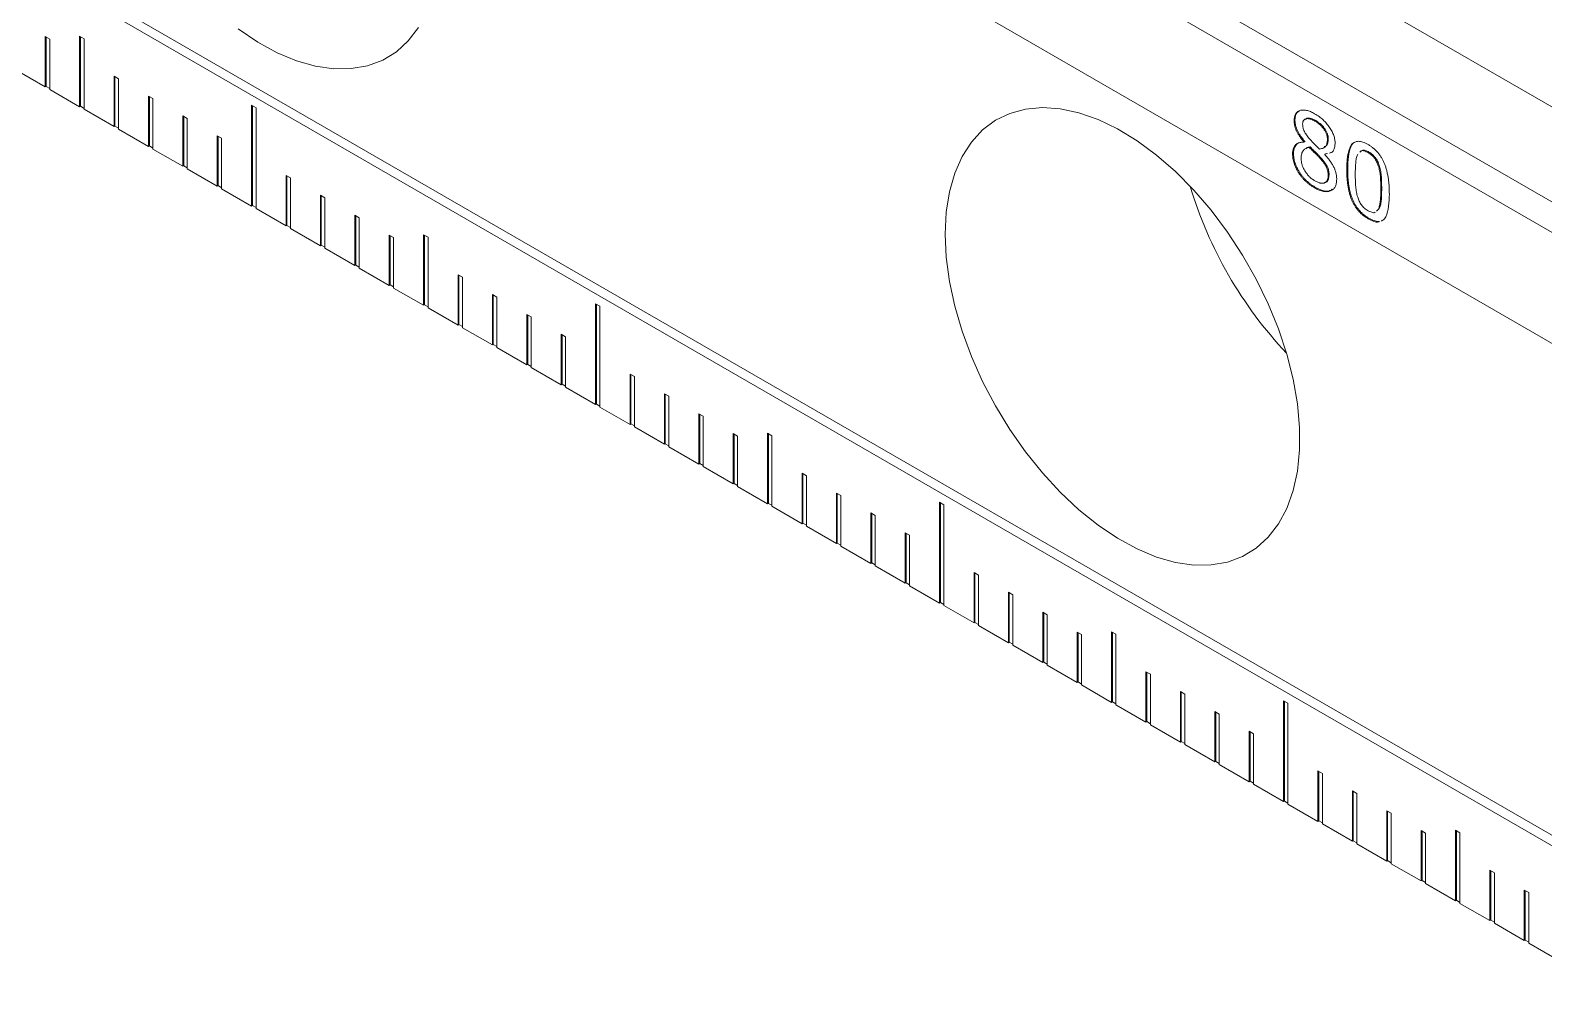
# Model space of a CAD drawing. Header units: millimetres. Extents: x 2 to 278, y 1 to 215.
# Drawn here: x 214.22 to 234.97, y 169.19 to 182.34 of the extents above; entities that cross this region are included whole.
import ezdxf

# ---------------------------------------------------------------- set-up
doc = ezdxf.new("R2010")
doc.units = ezdxf.units.MM

msp = doc.modelspace()

# ---------------------------------------------------------------- linework, layer by layer
at = {"color": 7, "linetype": 'Continuous', "lineweight": 0}
for p, q in [((194.077, 203.654), (264.788, 162.834)), ((193.718, 203.447), (264.429, 162.626)), ((196.711, 203.437), (267.422, 162.616)), ((193.718, 201.926), (264.429, 161.105)), ((193.718, 195.04), (264.429, 154.22)), ((193.838, 195.109), (264.548, 154.289)), ((214.43, 182.254), (214.49, 182.219)), ((214.43, 181.562), (214.43, 182.254)), ((214.442, 181.569), (214.442, 182.247)), ((214.49, 181.528), (214.49, 182.219)), ((214.901, 182.258), (214.961, 182.223)), ((214.901, 181.29), (214.901, 182.258)), ((214.913, 181.297), (214.913, 182.251)), ((214.961, 181.256), (214.961, 182.223)), ((214.018, 181.8), (214.43, 181.562)), ((215.373, 181.709), (215.433, 181.675)), ((215.373, 181.018), (215.373, 181.709)), ((215.385, 181.025), (215.385, 181.702)), ((214.442, 181.569), (214.43, 181.562)), ((214.442, 181.569), (214.49, 181.542)), ((214.49, 181.528), (214.901, 181.29)), ((215.433, 180.983), (215.433, 181.675)), ((214.913, 181.297), (214.901, 181.29)), ((214.913, 181.297), (214.961, 181.269)), ((215.844, 181.437), (215.904, 181.403)), ((215.844, 180.746), (215.844, 181.437)), ((215.856, 180.753), (215.856, 181.43)), ((215.904, 180.711), (215.904, 181.403)), ((217.258, 181.312), (217.318, 181.278)), ((217.258, 179.929), (217.258, 181.312)), ((217.27, 179.936), (217.27, 181.305)), ((214.961, 181.256), (215.373, 181.018)), ((216.316, 181.165), (216.375, 181.131)), ((216.316, 180.474), (216.316, 181.165)), ((216.327, 180.481), (216.327, 181.158)), ((216.375, 180.439), (216.375, 181.131)), ((217.318, 179.895), (217.318, 181.278)), ((231.545, 181.101), (231.557, 181.108)), ((231.842, 181.102), (231.83, 181.095)), ((215.385, 181.025), (215.373, 181.018)), ((215.385, 181.025), (215.433, 180.997)), ((215.433, 180.983), (215.844, 180.746)), ((216.787, 180.893), (216.847, 180.858)), ((216.787, 180.202), (216.787, 180.893)), ((216.799, 180.209), (216.799, 180.886)), ((215.856, 180.753), (215.844, 180.746)), ((215.856, 180.753), (215.904, 180.725)), ((215.904, 180.711), (216.316, 180.474)), ((216.847, 180.167), (216.847, 180.858)), ((231.68, 180.808), (231.692, 180.815)), ((231.68, 180.804), (231.692, 180.811)), ((231.68, 180.804), (231.68, 180.808)), ((231.692, 180.811), (231.692, 180.815)), ((231.765, 180.739), (231.753, 180.732)), ((231.95, 180.727), (231.965, 180.736)), ((232.013, 180.851), (232.001, 180.844)), ((232.066, 180.668), (232.042, 180.662)), ((232.57, 180.669), (232.558, 180.662)), ((216.327, 180.481), (216.316, 180.474)), ((216.327, 180.481), (216.375, 180.453)), ((231.524, 180.643), (231.536, 180.65)), ((231.91, 180.594), (231.898, 180.587)), ((232.004, 180.649), (231.964, 180.639)), ((231.964, 180.639), (231.976, 180.646)), ((231.964, 180.639), (231.964, 180.635)), ((231.99, 180.649), (231.976, 180.646)), ((232.711, 180.487), (232.699, 180.48)), ((216.375, 180.439), (216.787, 180.202)), ((217.73, 180.349), (217.79, 180.314)), ((217.73, 179.657), (217.73, 180.349)), ((217.742, 179.664), (217.742, 180.342)), ((217.79, 179.623), (217.79, 180.314)), ((232.024, 180.359), (232.012, 180.352)), ((232.267, 180.432), (232.279, 180.439)), ((216.799, 180.209), (216.787, 180.202)), ((216.799, 180.209), (216.847, 180.181)), ((216.847, 180.167), (217.258, 179.929)), ((218.201, 180.077), (218.261, 180.042)), ((218.201, 179.385), (218.201, 180.077)), ((218.213, 179.392), (218.213, 180.07)), ((218.261, 179.351), (218.261, 180.042)), ((231.826, 180.178), (231.838, 180.185)), ((232.745, 180.171), (232.733, 180.164)), ((217.27, 179.936), (217.258, 179.929)), ((217.27, 179.936), (217.318, 179.909)), ((217.318, 179.895), (217.73, 179.657)), ((232.673, 179.861), (232.7, 179.887)), ((232.685, 179.868), (232.712, 179.894)), ((232.712, 179.894), (232.7, 179.887)), ((217.742, 179.664), (217.73, 179.657)), ((217.742, 179.664), (217.79, 179.637)), ((218.673, 179.804), (218.732, 179.77)), ((218.673, 179.113), (218.673, 179.804)), ((218.684, 179.12), (218.684, 179.798)), ((218.732, 179.079), (218.732, 179.77)), ((232.558, 179.756), (232.57, 179.763)), ((232.771, 179.74), (232.749, 179.732)), ((217.79, 179.623), (218.201, 179.385)), ((219.144, 179.532), (219.204, 179.498)), ((219.144, 178.841), (219.144, 179.532)), ((219.156, 178.848), (219.156, 179.525)), ((219.204, 178.806), (219.204, 179.498)), ((219.615, 179.537), (219.675, 179.502)), ((219.615, 178.569), (219.615, 179.537)), ((219.627, 178.576), (219.627, 179.53)), ((219.675, 178.534), (219.675, 179.502)), ((218.213, 179.392), (218.201, 179.385)), ((218.213, 179.392), (218.261, 179.364)), ((218.261, 179.351), (218.673, 179.113)), ((218.684, 179.12), (218.673, 179.113)), ((218.684, 179.12), (218.732, 179.092)), ((218.732, 179.079), (219.144, 178.841)), ((219.156, 178.848), (219.144, 178.841)), ((219.156, 178.848), (219.204, 178.82)), ((219.204, 178.806), (219.615, 178.569)), ((220.087, 178.988), (220.147, 178.953)), ((220.087, 178.297), (220.087, 178.988)), ((220.099, 178.304), (220.099, 178.981)), ((220.147, 178.262), (220.147, 178.953)), ((220.558, 178.716), (220.618, 178.681)), ((220.558, 178.025), (220.558, 178.716)), ((220.57, 178.031), (220.57, 178.709)), ((220.618, 177.99), (220.618, 178.681)), ((221.972, 178.591), (222.032, 178.556)), ((221.972, 177.208), (221.972, 178.591)), ((219.627, 178.576), (219.615, 178.569)), ((219.627, 178.576), (219.675, 178.548)), ((219.675, 178.534), (220.087, 178.297)), ((221.03, 178.444), (221.089, 178.409)), ((221.03, 177.752), (221.03, 178.444)), ((221.042, 177.759), (221.042, 178.437)), ((221.089, 177.718), (221.089, 178.409)), ((221.984, 177.215), (221.984, 178.584)), ((222.032, 177.174), (222.032, 178.556)), ((220.099, 178.304), (220.087, 178.297)), ((220.099, 178.304), (220.147, 178.276)), ((220.147, 178.262), (220.558, 178.025)), ((220.57, 178.031), (220.558, 178.025)), ((220.57, 178.031), (220.618, 178.004)), ((220.618, 177.99), (221.03, 177.752)), ((221.501, 178.172), (221.561, 178.137)), ((221.501, 177.48), (221.501, 178.172)), ((221.513, 177.487), (221.513, 178.165)), ((221.561, 177.446), (221.561, 178.137)), ((221.042, 177.759), (221.03, 177.752)), ((221.042, 177.759), (221.089, 177.732)), ((221.089, 177.718), (221.501, 177.48)), ((222.444, 177.627), (222.504, 177.593)), ((222.444, 176.936), (222.444, 177.627)), ((222.456, 176.943), (222.456, 177.62)), ((222.504, 176.901), (222.504, 177.593)), ((221.513, 177.487), (221.501, 177.48)), ((221.513, 177.487), (221.561, 177.46)), ((221.561, 177.446), (221.972, 177.208)), ((222.915, 177.355), (222.975, 177.321)), ((222.915, 176.664), (222.915, 177.355)), ((222.927, 176.671), (222.927, 177.348)), ((221.984, 177.215), (221.972, 177.208)), ((221.984, 177.215), (222.032, 177.187)), ((222.032, 177.174), (222.444, 176.936)), ((222.975, 176.629), (222.975, 177.321)), ((222.456, 176.943), (222.444, 176.936)), ((222.456, 176.943), (222.504, 176.915)), ((223.387, 177.083), (223.446, 177.049)), ((223.387, 176.392), (223.387, 177.083)), ((223.399, 176.399), (223.399, 177.076)), ((223.446, 176.357), (223.446, 177.049)), ((222.504, 176.901), (222.915, 176.664)), ((223.858, 176.811), (223.918, 176.776)), ((223.858, 176.12), (223.858, 176.811)), ((223.87, 176.127), (223.87, 176.804)), ((223.918, 176.085), (223.918, 176.776)), ((224.329, 176.815), (224.389, 176.781)), ((224.329, 175.847), (224.329, 176.815)), ((224.341, 175.854), (224.341, 176.808)), ((224.389, 175.813), (224.389, 176.781)), ((222.927, 176.671), (222.915, 176.664)), ((222.927, 176.671), (222.975, 176.643)), ((222.975, 176.629), (223.387, 176.392)), ((223.399, 176.399), (223.387, 176.392)), ((223.399, 176.399), (223.446, 176.371)), ((223.446, 176.357), (223.858, 176.12)), ((223.87, 176.127), (223.858, 176.12)), ((223.87, 176.127), (223.918, 176.099)), ((224.801, 176.267), (224.861, 176.232)), ((224.801, 175.575), (224.801, 176.267)), ((224.813, 175.582), (224.813, 176.26)), ((224.861, 175.541), (224.861, 176.232)), ((223.918, 176.085), (224.329, 175.847)), ((225.272, 175.995), (225.332, 175.96)), ((225.272, 175.303), (225.272, 175.995)), ((225.284, 175.31), (225.284, 175.988)), ((225.332, 175.269), (225.332, 175.96)), ((224.341, 175.854), (224.329, 175.847)), ((224.341, 175.854), (224.389, 175.827)), ((224.389, 175.813), (224.801, 175.575)), ((225.744, 175.722), (225.803, 175.688)), ((225.744, 175.031), (225.744, 175.722)), ((225.756, 175.038), (225.756, 175.715)), ((225.803, 174.996), (225.803, 175.688)), ((226.686, 175.869), (226.746, 175.835)), ((226.686, 174.487), (226.686, 175.869)), ((226.698, 174.494), (226.698, 175.863)), ((226.746, 174.452), (226.746, 175.835)), ((224.813, 175.582), (224.801, 175.575)), ((224.813, 175.582), (224.861, 175.555)), ((224.861, 175.541), (225.272, 175.303)), ((225.284, 175.31), (225.272, 175.303)), ((225.284, 175.31), (225.332, 175.282)), ((225.332, 175.269), (225.744, 175.031)), ((226.215, 175.45), (226.275, 175.416)), ((226.215, 174.759), (226.215, 175.45)), ((226.227, 174.766), (226.227, 175.443)), ((226.275, 174.724), (226.275, 175.416)), ((225.756, 175.038), (225.744, 175.031)), ((225.756, 175.038), (225.803, 175.01)), ((225.803, 174.996), (226.215, 174.759)), ((227.158, 174.906), (227.218, 174.871)), ((227.158, 174.215), (227.158, 174.906)), ((227.17, 174.222), (227.17, 174.899)), ((227.218, 174.18), (227.218, 174.871)), ((226.227, 174.766), (226.215, 174.759)), ((226.227, 174.766), (226.275, 174.738)), ((226.275, 174.724), (226.686, 174.487)), ((226.698, 174.494), (226.686, 174.487)), ((226.698, 174.494), (226.746, 174.466)), ((226.746, 174.452), (227.158, 174.215)), ((227.629, 174.634), (227.689, 174.599)), ((227.629, 173.943), (227.629, 174.634)), ((227.641, 173.949), (227.641, 174.627)), ((227.689, 173.908), (227.689, 174.599)), ((228.101, 174.362), (228.16, 174.327)), ((228.101, 173.67), (228.101, 174.362)), ((228.113, 173.677), (228.113, 174.355)), ((228.16, 173.636), (228.16, 174.327)), ((227.17, 174.222), (227.158, 174.215)), ((227.17, 174.222), (227.218, 174.194)), ((227.218, 174.18), (227.629, 173.943)), ((228.572, 174.09), (228.632, 174.055)), ((228.572, 173.398), (228.572, 174.09)), ((228.584, 173.405), (228.584, 174.083)), ((228.632, 173.364), (228.632, 174.055)), ((229.043, 174.094), (229.103, 174.059)), ((229.043, 173.126), (229.043, 174.094)), ((229.055, 173.133), (229.055, 174.087)), ((229.103, 173.092), (229.103, 174.059)), ((227.641, 173.949), (227.629, 173.943)), ((227.641, 173.949), (227.689, 173.922)), ((227.689, 173.908), (228.101, 173.67)), ((228.113, 173.677), (228.101, 173.67)), ((228.113, 173.677), (228.16, 173.65)), ((228.16, 173.636), (228.572, 173.398)), ((228.584, 173.405), (228.572, 173.398)), ((228.584, 173.405), (228.632, 173.377)), ((229.515, 173.545), (229.575, 173.511)), ((229.515, 172.854), (229.515, 173.545)), ((229.527, 172.861), (229.527, 173.538)), ((229.575, 172.819), (229.575, 173.511)), ((228.632, 173.364), (229.043, 173.126)), ((229.986, 173.273), (230.046, 173.239)), ((229.986, 172.582), (229.986, 173.273)), ((229.998, 172.589), (229.998, 173.266)), ((230.046, 172.547), (230.046, 173.239)), ((229.055, 173.133), (229.043, 173.126)), ((229.055, 173.133), (229.103, 173.105)), ((229.103, 173.092), (229.515, 172.854)), ((230.458, 173.001), (230.518, 172.966)), ((230.458, 172.31), (230.458, 173.001)), ((230.47, 172.317), (230.47, 172.994)), ((231.4, 173.148), (231.46, 173.114)), ((231.4, 171.765), (231.4, 173.148)), ((231.412, 171.772), (231.412, 173.141)), ((231.46, 171.731), (231.46, 173.114)), ((229.527, 172.861), (229.515, 172.854)), ((229.527, 172.861), (229.575, 172.833)), ((229.575, 172.819), (229.986, 172.582)), ((230.518, 172.275), (230.518, 172.966)), ((229.998, 172.589), (229.986, 172.582)), ((229.998, 172.589), (230.046, 172.561)), ((230.929, 172.729), (230.989, 172.694)), ((230.929, 172.038), (230.929, 172.729)), ((230.941, 172.044), (230.941, 172.722)), ((230.989, 172.003), (230.989, 172.694)), ((230.046, 172.547), (230.458, 172.31)), ((230.47, 172.317), (230.458, 172.31)), ((230.47, 172.317), (230.518, 172.289)), ((230.518, 172.275), (230.929, 172.038)), ((231.872, 172.185), (231.932, 172.15)), ((231.872, 171.493), (231.872, 172.185)), ((231.884, 171.5), (231.884, 172.178)), ((230.941, 172.044), (230.929, 172.038)), ((230.941, 172.044), (230.989, 172.017)), ((230.989, 172.003), (231.4, 171.765)), ((231.932, 171.459), (231.932, 172.15)), ((231.412, 171.772), (231.4, 171.765)), ((231.412, 171.772), (231.46, 171.745)), ((232.343, 171.912), (232.403, 171.878)), ((232.343, 171.221), (232.343, 171.912)), ((232.355, 171.228), (232.355, 171.906)), ((232.403, 171.187), (232.403, 171.878)), ((231.46, 171.731), (231.872, 171.493)), ((232.815, 171.64), (232.875, 171.606)), ((232.815, 170.949), (232.815, 171.64)), ((232.827, 170.956), (232.827, 171.633)), ((232.875, 170.914), (232.875, 171.606)), ((231.884, 171.5), (231.872, 171.493)), ((231.884, 171.5), (231.932, 171.473)), ((231.932, 171.459), (232.343, 171.221)), ((233.286, 171.368), (233.346, 171.334)), ((233.286, 170.677), (233.286, 171.368)), ((233.298, 170.684), (233.298, 171.361)), ((233.346, 170.642), (233.346, 171.334)), ((233.757, 171.373), (233.817, 171.338)), ((233.757, 170.405), (233.757, 171.373)), ((233.769, 170.412), (233.769, 171.366)), ((233.817, 170.37), (233.817, 171.338)), ((232.355, 171.228), (232.343, 171.221)), ((232.355, 171.228), (232.403, 171.2)), ((232.403, 171.187), (232.815, 170.949)), ((232.827, 170.956), (232.815, 170.949)), ((232.827, 170.956), (232.875, 170.928)), ((232.875, 170.914), (233.286, 170.677)), ((234.229, 170.824), (234.289, 170.789)), ((234.229, 170.133), (234.229, 170.824)), ((234.241, 170.14), (234.241, 170.817)), ((234.289, 170.098), (234.289, 170.789)), ((233.298, 170.684), (233.286, 170.677)), ((233.298, 170.684), (233.346, 170.656)), ((233.346, 170.642), (233.757, 170.405)), ((234.7, 170.552), (234.76, 170.517)), ((234.7, 169.86), (234.7, 170.552)), ((234.712, 169.867), (234.712, 170.545)), ((234.76, 169.826), (234.76, 170.517)), ((233.769, 170.412), (233.757, 170.405)), ((233.769, 170.412), (233.817, 170.384)), ((233.817, 170.37), (234.229, 170.133)), ((234.241, 170.14), (234.229, 170.133)), ((234.241, 170.14), (234.289, 170.112)), ((234.289, 170.098), (234.7, 169.86)), ((234.712, 169.867), (234.7, 169.86)), ((234.712, 169.867), (234.76, 169.84)), ((234.76, 169.826), (235.172, 169.588))]:
    msp.add_line(p, q, dxfattribs=at)
at = {"color": 7, "linetype": 'Continuous', "lineweight": 0, "flags": 128}
for points in [[(217.074, 182.358), (217.341, 182.178), (217.609, 182.032), (217.874, 181.921), (218.134, 181.847), (218.384, 181.811), (218.623, 181.813), (218.848, 181.852), (219.054, 181.93), (219.241, 182.044), (219.405, 182.193), (219.546, 182.375)], [(226.762, 179.545), (226.777, 179.228), (226.821, 178.897), (226.894, 178.558), (226.995, 178.213), (227.122, 177.867), (227.275, 177.525), (227.451, 177.19), (227.648, 176.867), (227.864, 176.559), (228.096, 176.271), (228.341, 176.005), (228.596, 175.765), (228.859, 175.554), (229.126, 175.375), (229.394, 175.229), (229.659, 175.118), (229.919, 175.044), (230.169, 175.008), (230.408, 175.009), (230.633, 175.049), (230.839, 175.126), (231.026, 175.24), (231.191, 175.389), (231.331, 175.572), (231.445, 175.785), (231.532, 176.028), (231.591, 176.296), (231.62, 176.586), (231.62, 176.895), (231.591, 177.22), (231.532, 177.555), (231.445, 177.898), (231.331, 178.244), (231.191, 178.588), (231.026, 178.927), (230.839, 179.256), (230.633, 179.572), (230.408, 179.871), (230.169, 180.149), (229.919, 180.402), (229.659, 180.628), (229.394, 180.823), (229.126, 180.986), (228.859, 181.115), (228.596, 181.207), (228.341, 181.262), (228.096, 181.28), (227.864, 181.259), (227.648, 181.2), (227.451, 181.105), (227.275, 180.973), (227.122, 180.807), (226.995, 180.609), (226.894, 180.38), (226.821, 180.125), (226.777, 179.845), (226.762, 179.545)]]:
    msp.add_lwpolyline(points, dxfattribs=at)
at = {"color": 7, "linetype": 'Continuous', "lineweight": 0}
msp.add_arc((235.643, 181.865), 5.769, 196.7429, 223.2517, dxfattribs=at)
for points, knots in [([(231.545, 181.101), (231.545, 181.11), (231.546, 181.128), (231.55, 181.151), (231.556, 181.173), (231.565, 181.191), (231.576, 181.207), (231.59, 181.22), (231.606, 181.231), (231.624, 181.239), (231.645, 181.245), (231.667, 181.246), (231.69, 181.246), (231.715, 181.242), (231.741, 181.235), (231.768, 181.225), (231.797, 181.212), (231.816, 181.201), (231.826, 181.195)], [0, 0, 0, 0, 0.0582004, 0.1150598, 0.170381, 0.2256087, 0.2815881, 0.3385536, 0.3979052, 0.4596959, 0.5233121, 0.5867614, 0.6510247, 0.7162954, 0.7833728, 0.8530037, 0.9248078, 1, 1, 1, 1]), ([(231.68, 180.808), (231.669, 180.821), (231.649, 180.846), (231.621, 180.885), (231.597, 180.922), (231.581, 180.952), (231.57, 180.976), (231.564, 180.993), (231.558, 181.011), (231.553, 181.029), (231.55, 181.047), (231.547, 181.065), (231.545, 181.083), (231.545, 181.095), (231.545, 181.101)], [0, 0, 0, 0, 0.151817, 0.290179, 0.416479, 0.53214, 0.587606, 0.642835, 0.698644, 0.75481, 0.813659, 0.87361, 0.935584, 1, 1, 1, 1]), ([(231.557, 181.108), (231.561, 181.151), (231.567, 181.211), (231.608, 181.225), (231.62, 181.228)], [0, 0, 0, 0, 0.716814, 1, 1, 1, 1]), ([(231.692, 180.815), (231.681, 180.828), (231.661, 180.853), (231.633, 180.892), (231.609, 180.929), (231.593, 180.959), (231.582, 180.983), (231.576, 181), (231.57, 181.018), (231.565, 181.036), (231.562, 181.054), (231.559, 181.072), (231.557, 181.09), (231.557, 181.102), (231.557, 181.108)], [0, 0, 0, 0, 0.151817, 0.290179, 0.416479, 0.53214, 0.587606, 0.642835, 0.698644, 0.75481, 0.813659, 0.87361, 0.935584, 1, 1, 1, 1]), ([(231.83, 181.095), (231.824, 181.099), (231.812, 181.105), (231.795, 181.113), (231.778, 181.119), (231.763, 181.124), (231.748, 181.127), (231.734, 181.129), (231.721, 181.128), (231.709, 181.126), (231.698, 181.123), (231.688, 181.117), (231.68, 181.11), (231.674, 181.101), (231.668, 181.09), (231.665, 181.078), (231.662, 181.064), (231.662, 181.053), (231.662, 181.048)], [0, 0, 0, 0, 0.077126, 0.150321, 0.221252, 0.289536, 0.354854, 0.419218, 0.481546, 0.543933, 0.604357, 0.661875, 0.717771, 0.772963, 0.827112, 0.883075, 0.940519, 1, 1, 1, 1]), ([(231.842, 181.102), (231.82, 181.113), (231.777, 181.134), (231.724, 181.141), (231.705, 181.123), (231.699, 181.117)], [0, 0, 0, 0, 0.407239, 0.813081, 1, 1, 1, 1]), ([(231.826, 181.195), (231.837, 181.189), (231.857, 181.177), (231.887, 181.156), (231.915, 181.135), (231.941, 181.112), (231.966, 181.088), (231.989, 181.062), (232.011, 181.036), (232.031, 181.008), (232.049, 180.979), (232.065, 180.951), (232.078, 180.923), (232.089, 180.895), (232.097, 180.867), (232.103, 180.839), (232.107, 180.812), (232.107, 180.794), (232.107, 180.785)], [0, 0, 0, 0, 0.078814, 0.154153, 0.225931, 0.294629, 0.360754, 0.42491, 0.487588, 0.549448, 0.609441, 0.667253, 0.723232, 0.777855, 0.831939, 0.886444, 0.942103, 1, 1, 1, 1]), ([(232.001, 180.844), (232.001, 180.85), (232.001, 180.861), (231.999, 180.878), (231.995, 180.896), (231.99, 180.913), (231.983, 180.931), (231.974, 180.948), (231.964, 180.966), (231.953, 180.983), (231.941, 181), (231.927, 181.016), (231.913, 181.031), (231.898, 181.046), (231.882, 181.059), (231.865, 181.072), (231.848, 181.084), (231.836, 181.092), (231.83, 181.095)], [0, 0, 0, 0, 0.060314, 0.118479, 0.175439, 0.230608, 0.28612, 0.34278, 0.401329, 0.461609, 0.52329, 0.586367, 0.649803, 0.71472, 0.782433, 0.851844, 0.9247, 1, 1, 1, 1]), ([(232.013, 180.851), (232.013, 180.857), (232.013, 180.868), (232.011, 180.885), (232.007, 180.903), (232.002, 180.92), (231.995, 180.938), (231.986, 180.955), (231.976, 180.973), (231.965, 180.99), (231.953, 181.007), (231.939, 181.023), (231.925, 181.038), (231.91, 181.053), (231.894, 181.066), (231.877, 181.079), (231.86, 181.091), (231.848, 181.098), (231.842, 181.102)], [0, 0, 0, 0, 0.060314, 0.118479, 0.175439, 0.230608, 0.28612, 0.34278, 0.401329, 0.461609, 0.52329, 0.586367, 0.649803, 0.71472, 0.782433, 0.851844, 0.9247, 1, 1, 1, 1]), ([(231.662, 181.048), (231.662, 181.04), (231.663, 181.025), (231.667, 181.001), (231.674, 180.977), (231.685, 180.953), (231.698, 180.929), (231.714, 180.904), (231.733, 180.878), (231.748, 180.861), (231.755, 180.852)], [0, 0, 0, 0, 0.120059, 0.234729, 0.346094, 0.458927, 0.578147, 0.707005, 0.846568, 1, 1, 1, 1]), ([(231.524, 180.643), (231.524, 180.65), (231.524, 180.663), (231.526, 180.682), (231.53, 180.699), (231.534, 180.715), (231.54, 180.73), (231.547, 180.743), (231.555, 180.756), (231.565, 180.767), (231.576, 180.777), (231.587, 180.785), (231.6, 180.792), (231.614, 180.797), (231.629, 180.801), (231.645, 180.804), (231.662, 180.805), (231.674, 180.804), (231.68, 180.804)], [0, 0, 0, 0, 0.060772, 0.120677, 0.180226, 0.239019, 0.297387, 0.356686, 0.416804, 0.477859, 0.539878, 0.6019, 0.664681, 0.728905, 0.794074, 0.860489, 0.929228, 1, 1, 1, 1]), ([(231.536, 180.65), (231.538, 180.68), (231.543, 180.739), (231.575, 180.77), (231.591, 180.786)], [0, 0, 0, 0, 0.5011939, 1, 1, 1, 1]), ([(231.753, 180.732), (231.745, 180.731), (231.728, 180.729), (231.707, 180.721), (231.687, 180.709), (231.671, 180.693), (231.657, 180.673), (231.648, 180.648), (231.642, 180.619), (231.641, 180.597), (231.641, 180.586)], [0, 0, 0, 0, 0.1261848, 0.2503972, 0.3729096, 0.4973383, 0.6216994, 0.7450691, 0.8699685, 1, 1, 1, 1]), ([(231.765, 180.739), (231.746, 180.737), (231.723, 180.735), (231.707, 180.719), (231.704, 180.716)], [0, 0, 0, 0, 0.788585, 1, 1, 1, 1]), ([(231.898, 180.587), (231.888, 180.597), (231.869, 180.618), (231.843, 180.644), (231.82, 180.666), (231.8, 180.685), (231.777, 180.708), (231.761, 180.724), (231.753, 180.732)], [0, 0, 0, 0, 0.199283, 0.411992, 0.53087, 0.66844, 0.825372, 1, 1, 1, 1]), ([(231.755, 180.852), (231.759, 180.848), (231.767, 180.839), (231.782, 180.823), (231.798, 180.806), (231.823, 180.78), (231.854, 180.747), (231.881, 180.723), (231.893, 180.711)], [0, 0, 0, 0, 0.087497, 0.190072, 0.310253, 0.447022, 0.730331, 1, 1, 1, 1]), ([(231.91, 180.594), (231.9, 180.604), (231.881, 180.625), (231.855, 180.651), (231.832, 180.673), (231.812, 180.692), (231.789, 180.715), (231.773, 180.731), (231.765, 180.739)], [0, 0, 0, 0, 0.199283, 0.411992, 0.53087, 0.66844, 0.825372, 1, 1, 1, 1]), ([(231.893, 180.711), (231.903, 180.713), (231.921, 180.715), (231.945, 180.724), (231.964, 180.735), (231.978, 180.75), (231.989, 180.769), (231.996, 180.79), (232.001, 180.816), (232.001, 180.834), (232.001, 180.844)], [0, 0, 0, 0, 0.159857, 0.302952, 0.430897, 0.54542, 0.654688, 0.765385, 0.879977, 1, 1, 1, 1]), ([(231.959, 180.744), (231.971, 180.748), (232.008, 180.76), (232.011, 180.814), (232.013, 180.851)], [0, 0, 0, 0, 0.325137, 1, 1, 1, 1]), ([(232.107, 180.785), (232.104, 180.76), (232.097, 180.709), (232.068, 180.662), (232.039, 180.657), (232.03, 180.656)], [0, 0, 0, 0, 0.4101503, 0.8211267, 1, 1, 1, 1]), ([(232.267, 180.432), (232.267, 180.453), (232.267, 180.493), (232.271, 180.55), (232.276, 180.602), (232.284, 180.647), (232.294, 180.688), (232.306, 180.723), (232.32, 180.752), (232.337, 180.776), (232.356, 180.795), (232.377, 180.808), (232.401, 180.815), (232.428, 180.818), (232.457, 180.814), (232.489, 180.806), (232.523, 180.792), (232.546, 180.779), (232.558, 180.773)], [0, 0, 0, 0, 0.090625, 0.17535, 0.254088, 0.327393, 0.395789, 0.459102, 0.517906, 0.573174, 0.625499, 0.676328, 0.726617, 0.777206, 0.828961, 0.882801, 0.939626, 1, 1, 1, 1]), ([(232.279, 180.439), (232.28, 180.496), (232.282, 180.611), (232.315, 180.731), (232.35, 180.794), (232.37, 180.802), (232.371, 180.802)], [0, 0, 0, 0, 0.396443, 0.791858, 0.989729, 1, 1, 1, 1]), ([(232.558, 180.662), (232.542, 180.671), (232.509, 180.687), (232.465, 180.693), (232.45, 180.675), (232.444, 180.668)], [0, 0, 0, 0, 0.378927, 0.756845, 1, 1, 1, 1]), ([(232.57, 180.669), (232.554, 180.677), (232.521, 180.694), (232.477, 180.7), (232.462, 180.682), (232.456, 180.674)], [0, 0, 0, 0, 0.378927, 0.756845, 1, 1, 1, 1]), ([(232.558, 180.773), (232.571, 180.765), (232.594, 180.751), (232.629, 180.725), (232.661, 180.697), (232.69, 180.666), (232.717, 180.633), (232.741, 180.597), (232.762, 180.558), (232.781, 180.518), (232.797, 180.474), (232.812, 180.428), (232.823, 180.379), (232.833, 180.328), (232.841, 180.274), (232.846, 180.217), (232.849, 180.157), (232.85, 180.117), (232.85, 180.096)], [0, 0, 0, 0, 0.061032, 0.118504, 0.173116, 0.225322, 0.276001, 0.32667, 0.377985, 0.430681, 0.486391, 0.54544, 0.608778, 0.67676, 0.749332, 0.827388, 0.910869, 1, 1, 1, 1]), ([(232.699, 180.48), (232.696, 180.49), (232.689, 180.509), (232.677, 180.537), (232.662, 180.563), (232.646, 180.587), (232.627, 180.609), (232.607, 180.629), (232.583, 180.647), (232.567, 180.657), (232.558, 180.662)], [0, 0, 0, 0, 0.130246, 0.252579, 0.370446, 0.485239, 0.600835, 0.723405, 0.855628, 1, 1, 1, 1]), ([(232.711, 180.487), (232.708, 180.496), (232.701, 180.516), (232.689, 180.544), (232.674, 180.57), (232.658, 180.594), (232.639, 180.616), (232.619, 180.636), (232.595, 180.654), (232.579, 180.664), (232.57, 180.669)], [0, 0, 0, 0, 0.130246, 0.252579, 0.370446, 0.485239, 0.600835, 0.723405, 0.855628, 1, 1, 1, 1]), ([(231.826, 180.178), (231.815, 180.185), (231.793, 180.198), (231.761, 180.221), (231.731, 180.244), (231.702, 180.27), (231.676, 180.297), (231.65, 180.325), (231.627, 180.355), (231.606, 180.387), (231.587, 180.419), (231.57, 180.451), (231.556, 180.484), (231.544, 180.516), (231.535, 180.548), (231.529, 180.58), (231.525, 180.612), (231.524, 180.633), (231.524, 180.643)], [0, 0, 0, 0, 0.0762361, 0.1490616, 0.2184844, 0.2850449, 0.3495319, 0.4121436, 0.4740083, 0.535269, 0.5952692, 0.6535654, 0.7103002, 0.7665363, 0.8228549, 0.8799363, 0.9387485, 1, 1, 1, 1]), ([(231.838, 180.185), (231.827, 180.192), (231.805, 180.205), (231.773, 180.227), (231.743, 180.251), (231.714, 180.277), (231.688, 180.304), (231.662, 180.332), (231.639, 180.362), (231.618, 180.394), (231.599, 180.426), (231.582, 180.458), (231.568, 180.49), (231.556, 180.523), (231.547, 180.555), (231.541, 180.587), (231.537, 180.619), (231.536, 180.64), (231.536, 180.65)], [0, 0, 0, 0, 0.0762361, 0.1490616, 0.2184844, 0.2850449, 0.3495319, 0.4121436, 0.4740083, 0.535269, 0.5952692, 0.6535654, 0.7103002, 0.7665363, 0.8228549, 0.8799363, 0.9387485, 1, 1, 1, 1]), ([(231.641, 180.586), (231.641, 180.579), (231.641, 180.565), (231.644, 180.543), (231.648, 180.52), (231.654, 180.498), (231.661, 180.476), (231.67, 180.454), (231.681, 180.432), (231.694, 180.41), (231.707, 180.389), (231.722, 180.369), (231.738, 180.35), (231.754, 180.332), (231.771, 180.316), (231.79, 180.301), (231.809, 180.287), (231.822, 180.279), (231.829, 180.275)], [0, 0, 0, 0, 0.064523, 0.127276, 0.187717, 0.247608, 0.306551, 0.365788, 0.426462, 0.488325, 0.550814, 0.612438, 0.674263, 0.736156, 0.798951, 0.863628, 0.930302, 1, 1, 1, 1]), ([(232.012, 180.352), (232.012, 180.362), (232.011, 180.38), (232.007, 180.409), (232, 180.436), (231.991, 180.458), (231.982, 180.475), (231.974, 180.489), (231.965, 180.503), (231.954, 180.518), (231.942, 180.535), (231.929, 180.552), (231.914, 180.569), (231.903, 180.581), (231.898, 180.587)], [0, 0, 0, 0, 0.124007, 0.236587, 0.341208, 0.44037, 0.491107, 0.5475, 0.608235, 0.6742, 0.74678, 0.824998, 0.909346, 1, 1, 1, 1]), ([(232.024, 180.359), (232.024, 180.369), (232.023, 180.387), (232.019, 180.416), (232.012, 180.443), (232.003, 180.465), (231.994, 180.482), (231.986, 180.496), (231.977, 180.51), (231.966, 180.525), (231.954, 180.541), (231.94, 180.558), (231.926, 180.576), (231.915, 180.588), (231.91, 180.594)], [0, 0, 0, 0, 0.124007, 0.236587, 0.341208, 0.44037, 0.491107, 0.5475, 0.608235, 0.6742, 0.74678, 0.824998, 0.909346, 1, 1, 1, 1]), ([(231.964, 180.635), (231.971, 180.628), (231.983, 180.614), (232.002, 180.593), (232.019, 180.572), (232.035, 180.551), (232.049, 180.53), (232.063, 180.509), (232.075, 180.489), (232.087, 180.468), (232.097, 180.447), (232.105, 180.426), (232.112, 180.405), (232.118, 180.384), (232.123, 180.362), (232.126, 180.341), (232.128, 180.319), (232.129, 180.304), (232.129, 180.297)], [0, 0, 0, 0, 0.074463, 0.145759, 0.214573, 0.280825, 0.344375, 0.405686, 0.465161, 0.523032, 0.580081, 0.636371, 0.693152, 0.750965, 0.810051, 0.870878, 0.93445, 1, 1, 1, 1]), ([(232.417, 180.642), (232.413, 180.635), (232.407, 180.621), (232.4, 180.595), (232.394, 180.565), (232.39, 180.53), (232.387, 180.492), (232.385, 180.452), (232.384, 180.409), (232.383, 180.38), (232.383, 180.365)], [0, 0, 0, 0, 0.092932, 0.195517, 0.308519, 0.432509, 0.565434, 0.704477, 0.849094, 1, 1, 1, 1]), ([(232.733, 180.164), (232.733, 180.18), (232.733, 180.211), (232.732, 180.256), (232.73, 180.299), (232.727, 180.339), (232.723, 180.377), (232.716, 180.413), (232.709, 180.447), (232.703, 180.469), (232.699, 180.48)], [0, 0, 0, 0, 0.159651, 0.308566, 0.446193, 0.573969, 0.692158, 0.802057, 0.904099, 1, 1, 1, 1]), ([(232.745, 180.171), (232.745, 180.187), (232.745, 180.218), (232.744, 180.263), (232.742, 180.306), (232.739, 180.346), (232.735, 180.384), (232.728, 180.42), (232.721, 180.454), (232.715, 180.476), (232.711, 180.487)], [0, 0, 0, 0, 0.159651, 0.308566, 0.446193, 0.573969, 0.692158, 0.802057, 0.904099, 1, 1, 1, 1]), ([(232.129, 180.297), (232.128, 180.287), (232.128, 180.267), (232.124, 180.239), (232.117, 180.215), (232.108, 180.193), (232.095, 180.175), (232.08, 180.159), (232.063, 180.146), (232.043, 180.136), (232.021, 180.13), (231.997, 180.126), (231.972, 180.126), (231.946, 180.13), (231.918, 180.137), (231.888, 180.147), (231.858, 180.161), (231.837, 180.172), (231.826, 180.178)], [0, 0, 0, 0, 0.060619, 0.119601, 0.176991, 0.233834, 0.291217, 0.349228, 0.40919, 0.471469, 0.534798, 0.597819, 0.661221, 0.725398, 0.790741, 0.858149, 0.92775, 1, 1, 1, 1]), ([(231.829, 180.275), (231.835, 180.271), (231.849, 180.264), (231.868, 180.255), (231.886, 180.248), (231.904, 180.244), (231.92, 180.241), (231.935, 180.241), (231.949, 180.243), (231.962, 180.247), (231.974, 180.253), (231.984, 180.261), (231.993, 180.271), (232, 180.283), (232.005, 180.297), (232.009, 180.314), (232.012, 180.332), (232.012, 180.345), (232.012, 180.352)], [0, 0, 0, 0, 0.074529, 0.145155, 0.212864, 0.27809, 0.340749, 0.401964, 0.46231, 0.521906, 0.581026, 0.638176, 0.695453, 0.753142, 0.811195, 0.871568, 0.933919, 1, 1, 1, 1]), ([(231.971, 180.256), (231.975, 180.257), (231.996, 180.258), (232.019, 180.294), (232.022, 180.337), (232.024, 180.359)], [0, 0, 0, 0, 0.092882, 0.545725, 1, 1, 1, 1]), ([(232.558, 179.756), (232.546, 179.763), (232.522, 179.777), (232.488, 179.803), (232.456, 179.831), (232.427, 179.862), (232.4, 179.895), (232.376, 179.93), (232.355, 179.968), (232.336, 180.009), (232.319, 180.052), (232.305, 180.098), (232.293, 180.147), (232.284, 180.198), (232.276, 180.253), (232.27, 180.31), (232.267, 180.37), (232.267, 180.411), (232.267, 180.432)], [0, 0, 0, 0, 0.060973, 0.118388, 0.172874, 0.22467, 0.275401, 0.32568, 0.376549, 0.428972, 0.484148, 0.542887, 0.606162, 0.674011, 0.747103, 0.82563, 0.909854, 1, 1, 1, 1]), ([(232.57, 179.763), (232.558, 179.77), (232.534, 179.784), (232.5, 179.81), (232.468, 179.838), (232.439, 179.869), (232.412, 179.902), (232.388, 179.937), (232.367, 179.975), (232.348, 180.016), (232.331, 180.059), (232.317, 180.105), (232.305, 180.153), (232.296, 180.205), (232.288, 180.26), (232.282, 180.317), (232.279, 180.377), (232.279, 180.418), (232.279, 180.439)], [0, 0, 0, 0, 0.060973, 0.118388, 0.172874, 0.22467, 0.275401, 0.32568, 0.376549, 0.428972, 0.484148, 0.542887, 0.606162, 0.674011, 0.747103, 0.82563, 0.909854, 1, 1, 1, 1]), ([(232.383, 180.365), (232.383, 180.348), (232.383, 180.317), (232.385, 180.272), (232.387, 180.23), (232.389, 180.192), (232.393, 180.156), (232.399, 180.121), (232.406, 180.087), (232.413, 180.064), (232.416, 180.053)], [0, 0, 0, 0, 0.164101, 0.31475, 0.45075, 0.57345, 0.686482, 0.794892, 0.899373, 1, 1, 1, 1]), ([(232.068, 180.161), (232.054, 180.151), (232.018, 180.125), (231.935, 180.137), (231.87, 180.169), (231.838, 180.185)], [0, 0, 0, 0, 0.246539, 0.622972, 1, 1, 1, 1]), ([(232.416, 180.053), (232.419, 180.043), (232.425, 180.023), (232.438, 179.995), (232.452, 179.969), (232.468, 179.944), (232.487, 179.921), (232.508, 179.901), (232.532, 179.882), (232.549, 179.871), (232.558, 179.866)], [0, 0, 0, 0, 0.127933, 0.248979, 0.364498, 0.478623, 0.594752, 0.717986, 0.852152, 1, 1, 1, 1]), ([(232.7, 179.887), (232.703, 179.894), (232.709, 179.909), (232.717, 179.935), (232.722, 179.964), (232.727, 179.996), (232.73, 180.032), (232.732, 180.073), (232.733, 180.117), (232.733, 180.148), (232.733, 180.164)], [0, 0, 0, 0, 0.097892, 0.201849, 0.31108, 0.427473, 0.552815, 0.689917, 0.838949, 1, 1, 1, 1]), ([(232.712, 179.894), (232.715, 179.901), (232.721, 179.916), (232.729, 179.942), (232.734, 179.971), (232.739, 180.003), (232.742, 180.039), (232.744, 180.079), (232.745, 180.123), (232.745, 180.154), (232.745, 180.171)], [0, 0, 0, 0, 0.097892, 0.201849, 0.31108, 0.427473, 0.552815, 0.689917, 0.838949, 1, 1, 1, 1]), ([(232.85, 180.096), (232.849, 180.039), (232.846, 179.924), (232.815, 179.801), (232.773, 179.736), (232.745, 179.727), (232.737, 179.725)], [0, 0, 0, 0, 0.369511, 0.738082, 0.922494, 1, 1, 1, 1]), ([(232.558, 179.866), (232.575, 179.858), (232.607, 179.842), (232.644, 179.833), (232.655, 179.844), (232.655, 179.845)], [0, 0, 0, 0, 0.48201, 0.962763, 1, 1, 1, 1]), ([(232.712, 179.715), (232.709, 179.714), (232.668, 179.697), (232.611, 179.727), (232.558, 179.756)], [0, 0, 0, 0, 0.06744, 1, 1, 1, 1]), ([(232.715, 179.719), (232.71, 179.718), (232.696, 179.718), (232.671, 179.721), (232.64, 179.729), (232.606, 179.743), (232.582, 179.756), (232.57, 179.763)], [0.75, 0.75, 0.75, 0.75, 0.7778855, 0.8296186, 0.8834366, 0.9399256, 1, 1, 1, 1])]:
    msp.add_open_spline(points, degree=3, knots=knots, dxfattribs=at)

doc.saveas('drawing.dxf')
